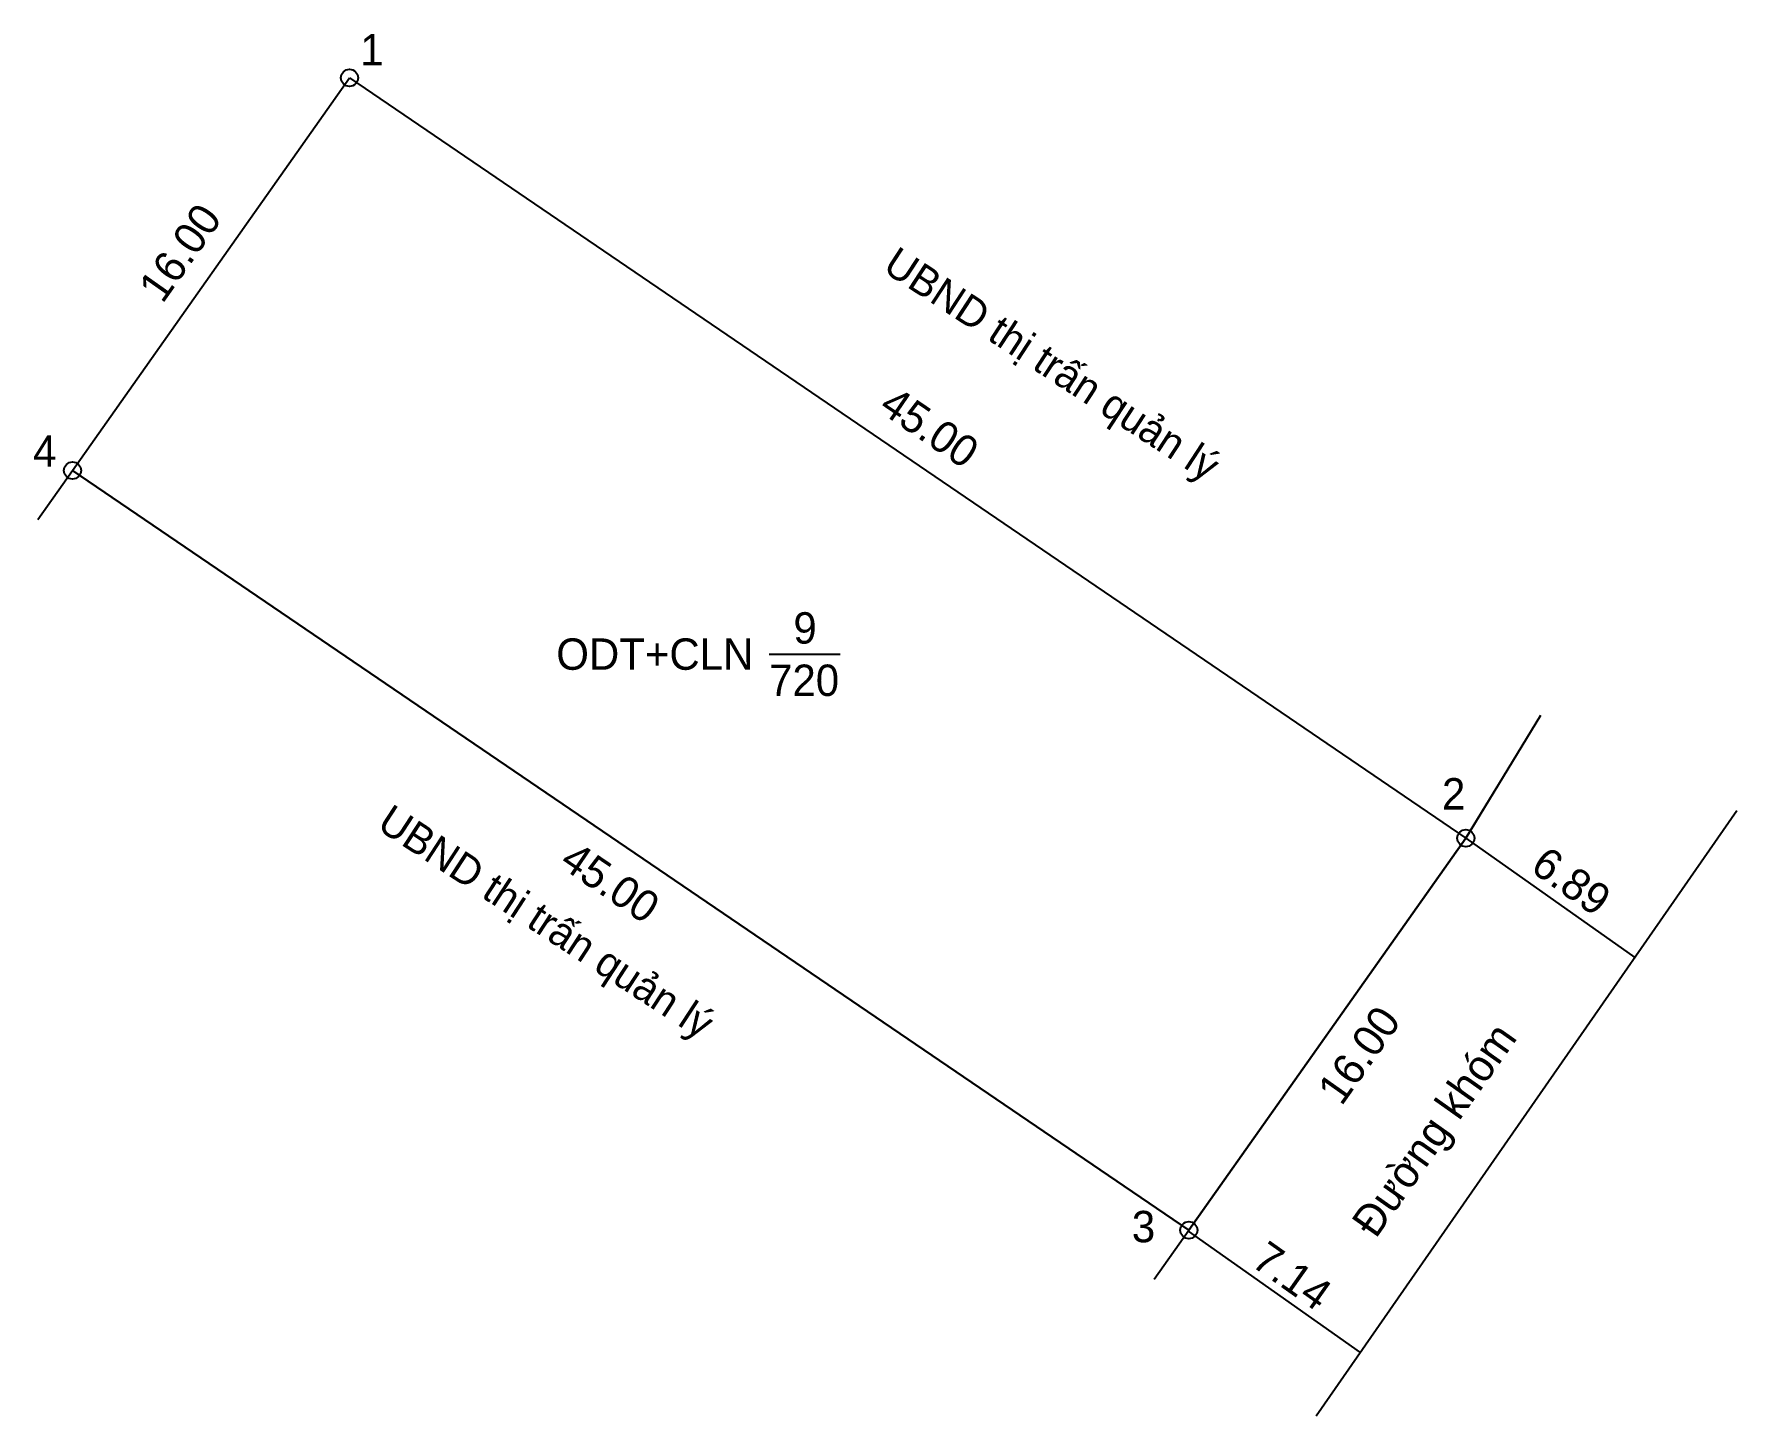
# Model space of a CAD drawing. Extents: x 535915 to 535971.7, y 1839410.8 to 1839456.8.
import ezdxf

# ---------------------------------------------------------------- set-up
doc = ezdxf.new("R2010")
doc.units = 0
for name, color, linetype in [('CanhThua', 7, 'Continuous'), ('ChieuDaiCanhThua', 7, 'Continuous'), ('Level 1', 7, 'Continuous'), ('Level 10', 7, 'Continuous'), ('Level 16', 7, 'Continuous'), ('MocDinhThua', 7, 'Continuous'), ('NhanDiaChinhThua', 7, 'Continuous'), ('SoHieuDinhThua', 7, 'Continuous')]:
    doc.layers.add(name, color=color, linetype=linetype)

msp = doc.modelspace()

# ---------------------------------------------------------------- linework, layer by layer
at = {"layer": 'CanhThua'}
for p, q in [((535916.26, 1839442.27), (535925.49, 1839455.35)), ((535925.49, 1839455.35), (535962.68, 1839430.02)), ((535953.45, 1839416.96), (535916.26, 1839442.27)), ((535962.68, 1839430.02), (535953.45, 1839416.96))]:
    msp.add_line(p, q, dxfattribs=at)
at = {"layer": 'Level 1'}
for p, q in [((535962.68, 1839430.02), (535968.307, 1839426.043)), ((535953.431, 1839416.933), (535959.159, 1839412.884))]:
    msp.add_line(p, q, dxfattribs=at)
at = {"layer": 'Level 10'}
for p, q in [((535916.26, 1839442.27), (535925.49, 1839455.35)), ((535925.49, 1839455.35), (535962.68, 1839430.02)), ((535915.109, 1839440.638), (535916.26, 1839442.27)), ((535916.26, 1839442.27), (535953.45, 1839416.96)), ((535965.172, 1839434.108), (535962.68, 1839430.02)), ((535962.68, 1839430.02), (535963.722, 1839431.73)), ((535957.691, 1839410.772), (535971.711, 1839430.941)), ((535953.45, 1839416.96), (535962.68, 1839430.02)), ((535952.296, 1839415.326), (535953.45, 1839416.96))]:
    msp.add_line(p, q, dxfattribs=at)
at = {"layer": 'MocDinhThua'}
for centre in [(535925.49, 1839455.35), (535916.26, 1839442.27), (535962.68, 1839430.02), (535953.45, 1839416.96)]:
    msp.add_circle(centre, 0.286, dxfattribs=at)
at = {"layer": 'NhanDiaChinhThua'}
msp.add_line((535939.467, 1839436.152), (535941.835, 1839436.152), dxfattribs=at)

# ---------------------------------------------------------------- texts
at = {"layer": 'ChieuDaiCanhThua'}
for s, rotation, p in [('16.00', 54.791, (535919.259, 1839447.8)), ('45.00', 325.7413, (535943.077, 1839444.264)), ('45.00', 325.7624, (535932.441, 1839429.101)), ('16.00', 54.7497, (535958.536, 1839421.067))]:
    msp.add_text(s, height=1.0457, rotation=rotation, dxfattribs=at).set_placement(p)
at = {"layer": 'Level 1'}
for s, p in [('6.89', (535964.786, 1839428.949)), ('7.14', (535955.485, 1839415.801))]:
    msp.add_text(s, height=1.0457, rotation=324.7497, dxfattribs=at).set_placement(p)
at = {"layer": 'Level 16'}
for s, height, rotation, p in [('UBND thị trấn quản lý', 1.00002, 326.8833, (535943.21, 1839448.932)), ('UBND thị trấn quản lý', 1.00002, 326.8833, (535926.357, 1839430.352)), ('Đường khóm', 1.0457, 54.7497, (535959.676, 1839416.651))]:
    msp.add_text(s, height=height, rotation=rotation, dxfattribs=at).set_placement(p)
at = {"layer": 'NhanDiaChinhThua'}
for s, height, p in [('9', 1.046, (535940.277, 1839436.501)), ('ODT+CLN', 1.0457, (535932.378, 1839435.63)), ('720', 1.0457, (535939.468, 1839434.758))]:
    msp.add_text(s, height=height, dxfattribs=at).set_placement(p)
at = {"layer": 'SoHieuDinhThua'}
for s, p in [('1', (535925.846, 1839455.763)), ('4', (535914.948, 1839442.392)), ('2', (535961.885, 1839430.975)), ('3', (535951.552, 1839416.557))]:
    msp.add_text(s, height=1.046, dxfattribs=at).set_placement(p)

doc.saveas('drawing.dxf')
